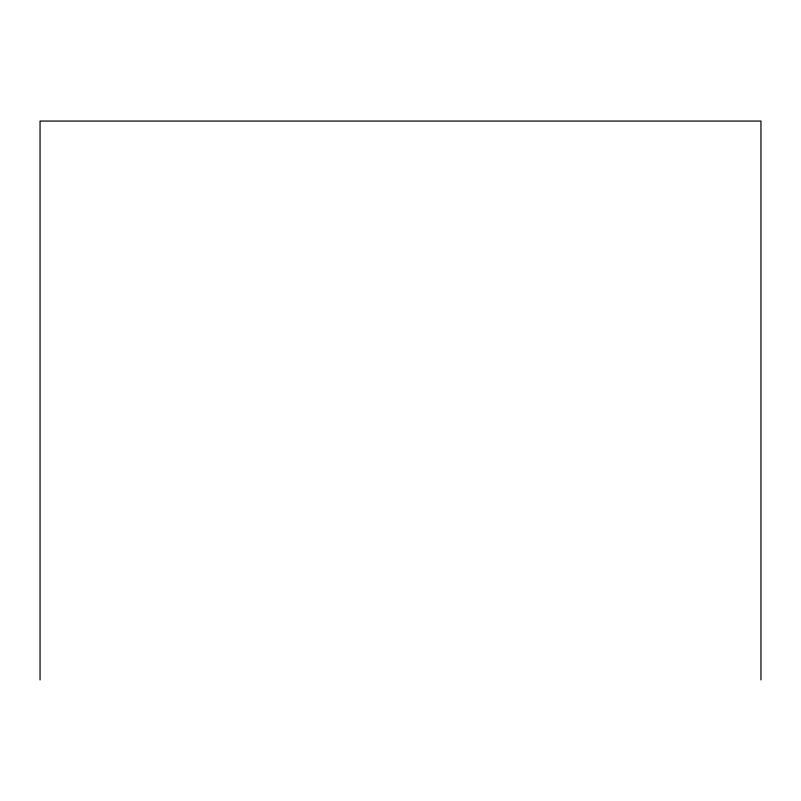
<?xml version="1.0" encoding="UTF-8"?>
<svg xmlns="http://www.w3.org/2000/svg" width="801" height="801" viewBox="0 0 801 801"><rect width="100%" height="100%" fill="white"/><g stroke="black" fill="none" stroke-linecap="round" stroke-linejoin="round"><path stroke-width="1.2" d="M760.95 679.939L760.95 121.061L40.05 121.061L40.05 679.939"/></g></svg>
